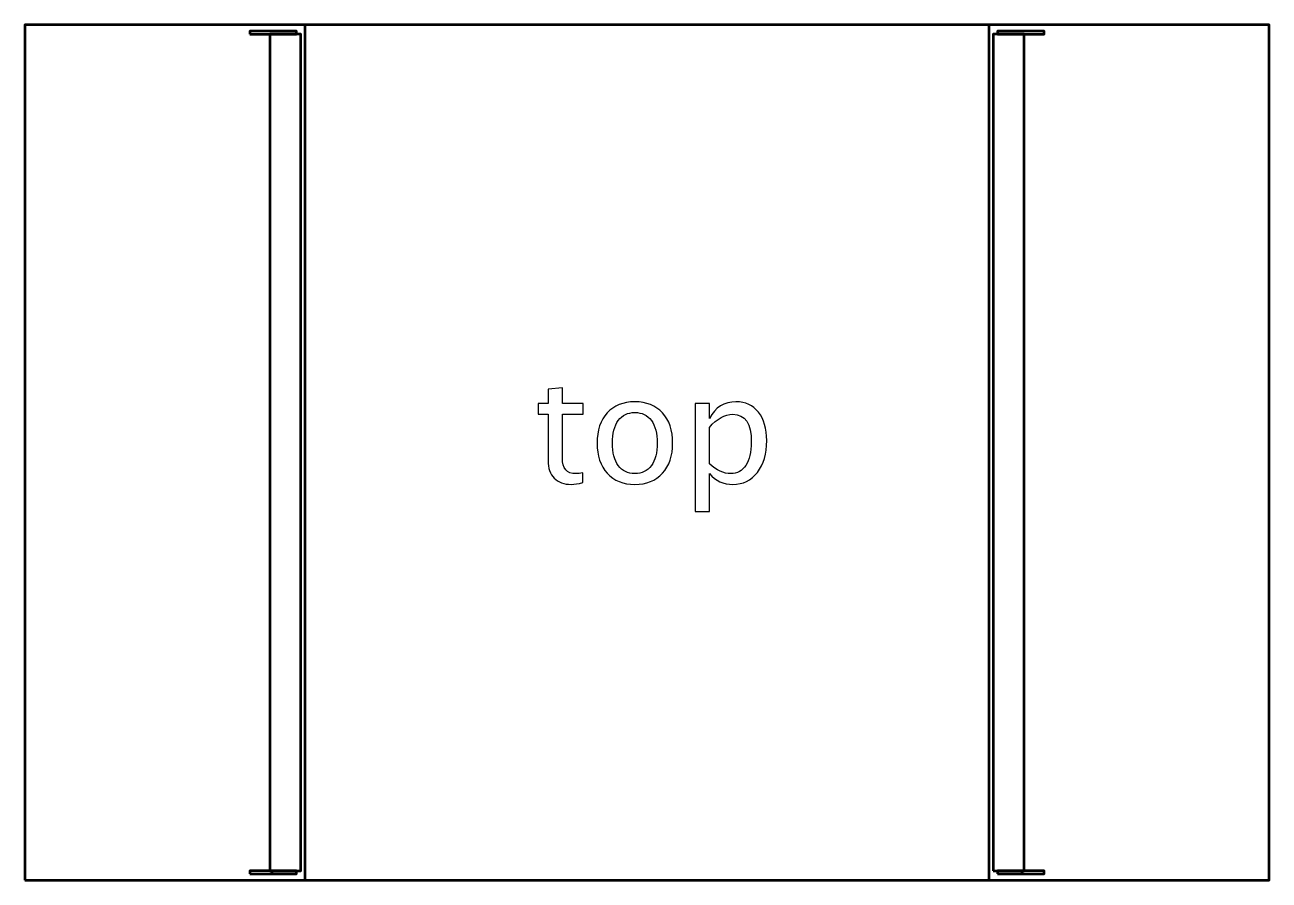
# Model space of a CAD drawing. Header units: centimetres. Extents: x -60 to 64, y -83 to 107.
# Drawn here: x -40 to 40, y -83 to -28 of the extents above; entities that cross this region are included whole.
import ezdxf

# ---------------------------------------------------------------- set-up
doc = ezdxf.new("R2010")
doc.units = ezdxf.units.CM
doc.header["$MEASUREMENT"] = 0
doc.layers.add('Layer 1', color=7, linetype='Continuous')

msp = doc.modelspace()

# ---------------------------------------------------------------- linework, layer by layer
at = {"layer": 'Layer 1', "lineweight": 53}
for points in [[(-40, -83), (40, -83), (40, -28), (-40, -28), (-40, -83)], [(-25.54249, -28.6), (-22.54249, -28.6), (-22.54249, -28.4), (-25.54249, -28.4), (-25.54249, -28.6)], [(-24.256, -82.4), (-22.256, -82.4), (-22.256, -28.6), (-24.256, -28.6), (-24.256, -82.4)], [(22.256, -82.4), (24.256, -82.4), (24.256, -28.6), (22.256, -28.6), (22.256, -82.4)], [(22.54249, -28.6), (25.54249, -28.6), (25.54249, -28.4), (22.54249, -28.4), (22.54249, -28.6)], [(-25.54249, -82.6), (-22.54249, -82.6), (-22.54249, -82.4), (-25.54249, -82.4), (-25.54249, -82.6)], [(-24.12999, -82.6), (-22.54249, -82.6), (-22.54249, -82.4), (-24.12999, -82.4), (-24.12999, -82.6)], [(22.54249, -82.6), (24.12999, -82.6), (24.12999, -82.4), (22.54249, -82.4), (22.54249, -82.6)], [(22.54249, -82.6), (25.54249, -82.6), (25.54249, -82.4), (22.54249, -82.4), (22.54249, -82.6)]]:
    msp.add_lwpolyline(points, close=True, dxfattribs=at)
at = {"layer": 'Layer 1', "color": 3, "lineweight": 53}
msp.add_lwpolyline([(-22, -83), (22, -83), (22, -28), (-22, -28), (-22, -83)], close=True, dxfattribs=at)
at = {"layer": 'Layer 1'}
for points, knots in [([(-4.12519, -57.43475), (-4.41023, -57.51322), (-4.65844, -57.55165), (-4.86822, -57.55165), (-4.86822, -57.55165), (-5.33902, -57.55165), (-5.70573, -57.41713), (-5.96836, -57.1481), (-5.96836, -57.1481), (-6.23258, -56.87908), (-6.36389, -56.50596), (-6.36389, -56.02715), (-6.36389, -56.02715), (-6.36389, -56.02715), (-6.36389, -53.03581), (-6.36389, -53.03581), (-6.36389, -53.03581), (-6.36389, -53.03581), (-7.00123, -53.03581), (-7.00123, -53.03581), (-7.00123, -53.03581), (-7.00123, -53.03581), (-7.00123, -52.34402), (-7.00123, -52.34402), (-7.00123, -52.34402), (-7.00123, -52.34402), (-6.36389, -52.34402), (-6.36389, -52.34402), (-6.36389, -52.34402), (-6.36389, -52.34402), (-6.36389, -51.42324), (-6.36389, -51.42324), (-6.36389, -51.42324), (-6.36389, -51.42324), (-5.44151, -51.33516), (-5.44151, -51.33516), (-5.44151, -51.33516), (-5.44151, -51.33516), (-5.44151, -52.34402), (-5.44151, -52.34402), (-5.44151, -52.34402), (-5.44151, -52.34402), (-4.10597, -52.34402), (-4.10597, -52.34402), (-4.10597, -52.34402), (-4.10597, -52.34402), (-4.10597, -53.03581), (-4.10597, -53.03581), (-4.10597, -53.03581), (-4.10597, -53.03581), (-5.44151, -53.03581), (-5.44151, -53.03581), (-5.44151, -53.03581), (-5.44151, -53.03581), (-5.44151, -55.86061), (-5.44151, -55.86061), (-5.44151, -55.86061), (-5.44151, -56.52678), (-5.15166, -56.85986), (-4.57357, -56.85986), (-4.57357, -56.85986), (-4.45027, -56.85986), (-4.30134, -56.83904), (-4.12519, -56.79901), (-4.12519, -56.79901), (-4.12519, -56.79901), (-4.12519, -57.43475), (-4.12519, -57.43475)], [0, 0, 0, 0, 0.05555556, 0.05555556, 0.05555556, 0.05555556, 0.11111111, 0.11111111, 0.11111111, 0.11111111, 0.16666667, 0.16666667, 0.16666667, 0.16666667, 0.22222222, 0.22222222, 0.22222222, 0.22222222, 0.27777778, 0.27777778, 0.27777778, 0.27777778, 0.33333333, 0.33333333, 0.33333333, 0.33333333, 0.38888889, 0.38888889, 0.38888889, 0.38888889, 0.44444444, 0.44444444, 0.44444444, 0.44444444, 0.5, 0.5, 0.5, 0.5, 0.55555556, 0.55555556, 0.55555556, 0.55555556, 0.61111111, 0.61111111, 0.61111111, 0.61111111, 0.66666667, 0.66666667, 0.66666667, 0.66666667, 0.72222222, 0.72222222, 0.72222222, 0.72222222, 0.77777778, 0.77777778, 0.77777778, 0.77777778, 0.83333333, 0.83333333, 0.83333333, 0.83333333, 0.88888889, 0.88888889, 0.88888889, 0.88888889, 1, 1, 1, 1]), ([(-0.78154, -57.55165), (-1.52938, -57.55165), (-2.12188, -57.31305), (-2.55745, -56.83584), (-2.55745, -56.83584), (-2.99462, -56.35863), (-3.21241, -55.71008), (-3.21241, -54.89179), (-3.21241, -54.89179), (-3.21241, -54.07509), (-2.99462, -53.42814), (-2.55745, -52.95254), (-2.55745, -52.95254), (-2.12188, -52.47693), (-1.52938, -52.23833), (-0.78154, -52.23833), (-0.78154, -52.23833), (-0.03371, -52.23833), (0.5588, -52.47693), (0.99437, -52.95254), (0.99437, -52.95254), (1.43154, -53.42814), (1.64933, -54.07509), (1.64933, -54.89179), (1.64933, -54.89179), (1.64933, -55.71008), (1.43154, -56.35863), (0.99437, -56.83584), (0.99437, -56.83584), (0.5588, -57.31305), (-0.03371, -57.55165), (-0.78154, -57.55165)], [0, 0, 0, 0, 0.11111111, 0.11111111, 0.11111111, 0.11111111, 0.22222222, 0.22222222, 0.22222222, 0.22222222, 0.33333333, 0.33333333, 0.33333333, 0.33333333, 0.44444444, 0.44444444, 0.44444444, 0.44444444, 0.55555556, 0.55555556, 0.55555556, 0.55555556, 0.66666667, 0.66666667, 0.66666667, 0.66666667, 0.77777778, 0.77777778, 0.77777778, 0.77777778, 1, 1, 1, 1]), ([(3.09375, -59.29073), (3.09375, -59.29073), (3.09375, -52.34402), (3.09375, -52.34402), (3.09375, -52.34402), (3.09375, -52.34402), (4.01614, -52.34402), (4.01614, -52.34402), (4.01614, -52.34402), (4.01614, -52.34402), (4.01614, -53.30644), (4.01614, -53.30644), (4.01614, -53.30644), (4.39406, -52.59383), (4.96254, -52.23833), (5.71999, -52.23833), (5.71999, -52.23833), (6.33331, -52.23833), (6.81532, -52.46092), (7.16762, -52.9077), (7.16762, -52.9077), (7.51992, -53.35448), (7.69607, -53.9646), (7.69607, -54.73806), (7.69607, -54.73806), (7.69607, -55.58037), (7.4959, -56.26095), (7.09716, -56.77659), (7.09716, -56.77659), (6.69842, -57.29383), (6.17317, -57.55165), (5.52302, -57.55165), (5.52302, -57.55165), (4.91931, -57.55165), (4.41648, -57.32105), (4.01614, -56.85826), (4.01614, -56.85826), (4.01614, -56.85826), (4.01614, -59.29073), (4.01614, -59.29073), (4.01614, -59.29073), (4.01614, -59.29073), (3.09375, -59.29073), (3.09375, -59.29073)], [0, 0, 0, 0, 0.08333333, 0.08333333, 0.08333333, 0.08333333, 0.16666667, 0.16666667, 0.16666667, 0.16666667, 0.25, 0.25, 0.25, 0.25, 0.33333333, 0.33333333, 0.33333333, 0.33333333, 0.41666667, 0.41666667, 0.41666667, 0.41666667, 0.5, 0.5, 0.5, 0.5, 0.58333333, 0.58333333, 0.58333333, 0.58333333, 0.66666667, 0.66666667, 0.66666667, 0.66666667, 0.75, 0.75, 0.75, 0.75, 0.83333333, 0.83333333, 0.83333333, 0.83333333, 1, 1, 1, 1]), ([(-0.78314, -56.85986), (-0.32676, -56.85986), (0.02875, -56.68851), (0.28176, -56.34422), (0.28176, -56.34422), (0.53318, -56.00153), (0.65968, -55.51632), (0.65968, -54.89179), (0.65968, -54.89179), (0.65968, -54.26886), (0.53318, -53.78525), (0.28176, -53.44255), (0.28176, -53.44255), (0.02875, -53.10146), (-0.32676, -52.93012), (-0.78314, -52.93012), (-0.78314, -52.93012), (-1.24113, -52.93012), (-1.59663, -53.10146), (-1.84645, -53.44255), (-1.84645, -53.44255), (-2.09786, -53.78525), (-2.22277, -54.26886), (-2.22277, -54.89179), (-2.22277, -54.89179), (-2.22277, -55.51632), (-2.09786, -56.00153), (-1.84645, -56.34422), (-1.84645, -56.34422), (-1.59663, -56.68851), (-1.24113, -56.85986), (-0.78314, -56.85986)], [0, 0, 0, 0, 0.11111111, 0.11111111, 0.11111111, 0.11111111, 0.22222222, 0.22222222, 0.22222222, 0.22222222, 0.33333333, 0.33333333, 0.33333333, 0.33333333, 0.44444444, 0.44444444, 0.44444444, 0.44444444, 0.55555556, 0.55555556, 0.55555556, 0.55555556, 0.66666667, 0.66666667, 0.66666667, 0.66666667, 0.77777778, 0.77777778, 0.77777778, 0.77777778, 1, 1, 1, 1]), ([(4.01614, -56.22252), (4.49174, -56.64688), (4.94493, -56.85986), (5.37569, -56.85986), (5.37569, -56.85986), (5.80006, -56.85986), (6.12833, -56.68211), (6.35893, -56.32821), (6.35893, -56.32821), (6.59113, -55.97431), (6.70643, -55.47628), (6.70643, -54.83254), (6.70643, -54.83254), (6.70643, -53.64112), (6.31249, -53.04542), (5.52462, -53.04542), (5.52462, -53.04542), (5.00898, -53.04542), (4.50616, -53.32405), (4.01614, -53.88293), (4.01614, -53.88293), (4.01614, -53.88293), (4.01614, -56.22252), (4.01614, -56.22252)], [0, 0, 0, 0, 0.14285714, 0.14285714, 0.14285714, 0.14285714, 0.28571429, 0.28571429, 0.28571429, 0.28571429, 0.42857143, 0.42857143, 0.42857143, 0.42857143, 0.57142857, 0.57142857, 0.57142857, 0.57142857, 0.71428571, 0.71428571, 0.71428571, 0.71428571, 1, 1, 1, 1])]:
    msp.add_open_spline(points, degree=3, knots=knots, dxfattribs=at)

doc.saveas('drawing.dxf')
